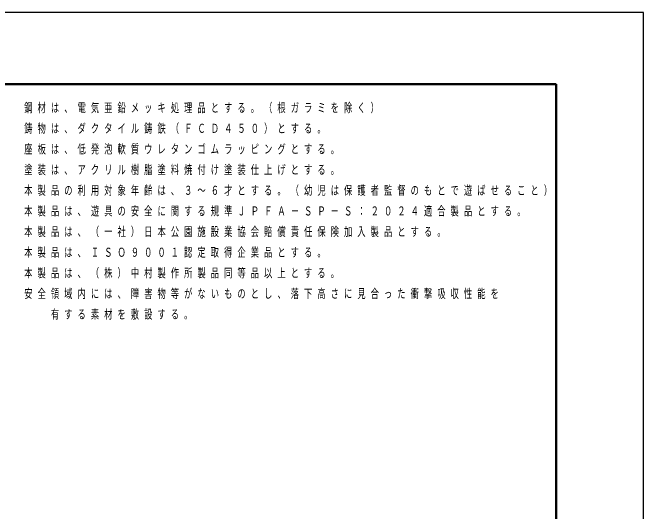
# Model space of a CAD drawing. Units: millimetres on the paper. Extents: x 197 to 617, y 140 to 437.
# Drawn here: x 489.6 to 616.7, y 336.3 to 436.9 of the extents above; entities that cross this region are included whole.
import ezdxf

# ---------------------------------------------------------------- set-up
doc = ezdxf.new("R2010")
doc.units = ezdxf.units.MM
for name, color, linetype, lineweight in [('A3図枠', 140, 'Continuous', 50), ('線', 2, 'Continuous', 25), ('補助', 2, 'Continuous', 13)]:
    doc.layers.add(name, color=color, linetype=linetype, lineweight=lineweight)
doc.styles.add('ＭＳ ゴシック', font='')
doc.styles.get('ＭＳ ゴシック').set_extended_font_data('MS Gothic')

msp = doc.modelspace()

# ---------------------------------------------------------------- linework, layer by layer
at = {"layer": 'A3図枠', "color": 7}
for p, q in [((599.142, 422.455), (214.142, 422.455)), ((599.142, 155.455), (599.142, 422.455))]:
    msp.add_line(p, q, dxfattribs=at)
at = {"layer": '線', "color": 7}
msp.add_lwpolyline([(196.588, 139.92), (616.697, 139.92), (616.697, 436.915), (196.588, 436.915)], close=True, dxfattribs=at)

# ---------------------------------------------------------------- texts
at = {"layer": '補助', "char_height": 1.833, "attachment_point": 1, "style": 'ＭＳ ゴシック'}
for s, insert in [('\\T1.61;\\W0.65;鋼材は、電気亜鉛メッキ処理品とする。（根ガラミを除く）', (491.898, 418.652)), ('\\T1.61;\\W0.65;鋳物は、ダクタイル鋳鉄（ＦＣＤ４５０）とする。', (491.898, 414.486)), ('\\T1.61;\\W0.65;座板は、低発泡軟質ウレタンゴムラッピングとする。', (491.898, 410.319)), ('\\T1.61;\\W0.65;塗装は、アクリル樹脂塗料焼付け塗装仕上げとする。', (491.898, 406.152)), ('\\T1.61;\\W0.65;本製品の利用対象年齢は、３～６才とする。（幼児は保護者監督のもとで遊ばせること）', (491.898, 401.986)), ('\\T1.61;\\W0.65;本製品は、遊具の安全に関する規準ＪＰＦＡ－ＳＰ－Ｓ：２０２４適合製品とする。', (491.898, 397.819)), ('\\T1.61;\\W0.65;本製品は、（一社）日本公園施設業協会賠償責任保険加入製品とする。', (491.898, 393.652)), ('\\T1.61;\\W0.65;本製品は、ＩＳＯ９００１認定取得企業品とする。', (491.898, 389.486)), ('\\T1.61;\\W0.65;本製品は、（株）中村製作所製品同等品以上とする。', (491.898, 385.319)), ('\\T1.61;\\W0.65;安全領域内には、障害物等がないものとし、落下高さに見合った衝撃吸収性能を', (491.898, 381.152)), ('\\T1.61;\\W0.65;\u3000\u3000有する素材を敷設する。', (491.898, 376.986))]:
    msp.add_mtext(s, dxfattribs=dict(at, insert=insert))

doc.saveas('drawing.dxf')
